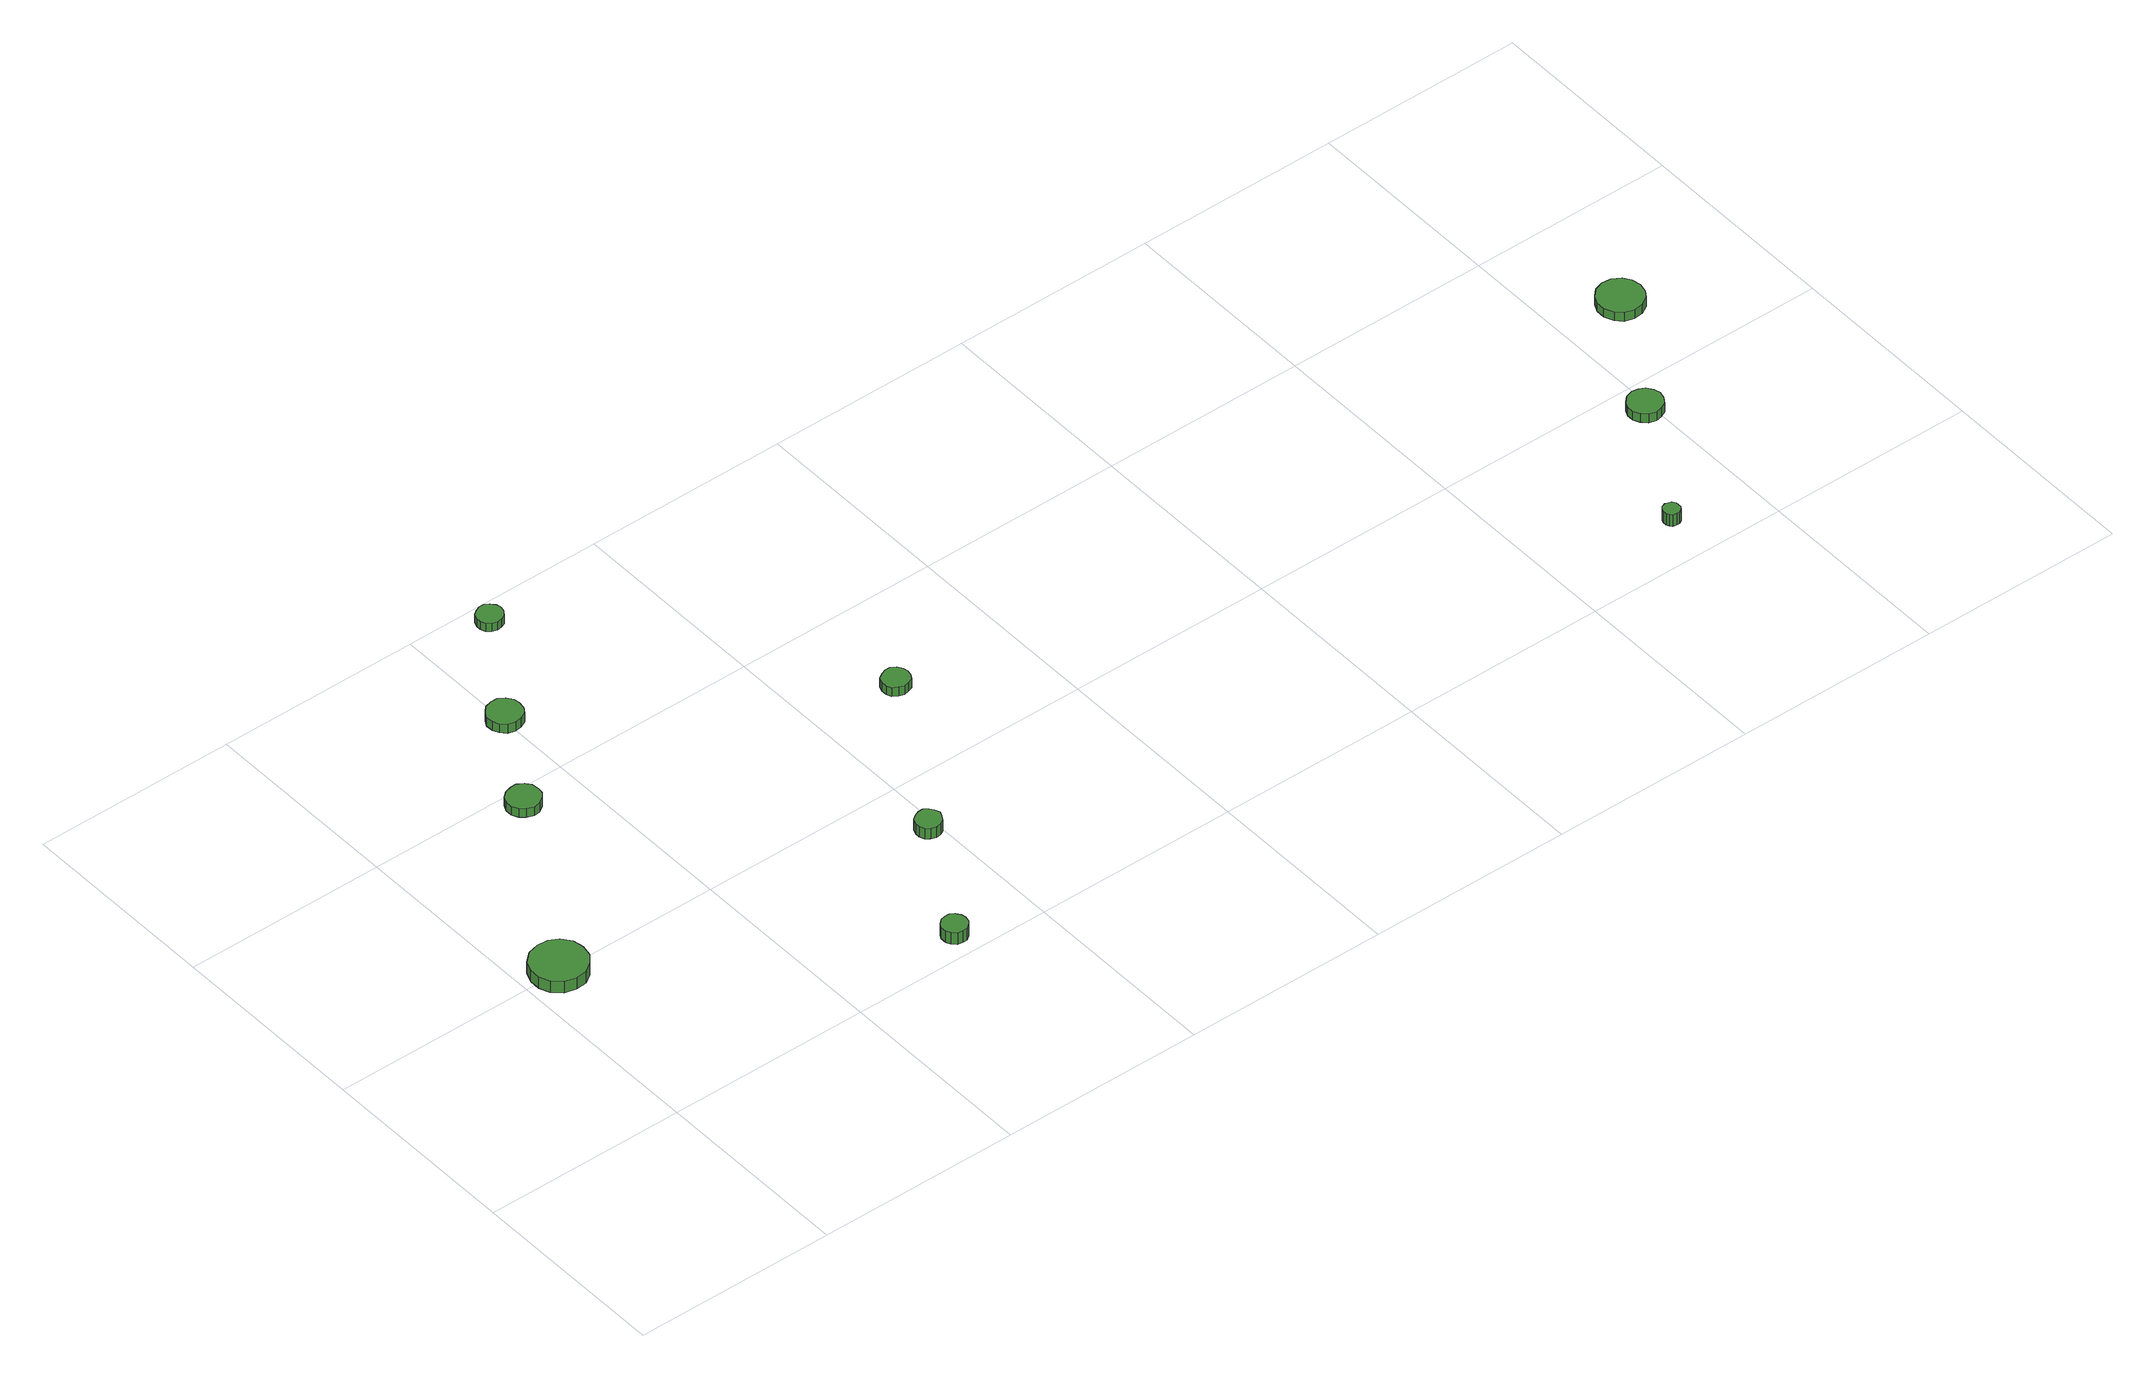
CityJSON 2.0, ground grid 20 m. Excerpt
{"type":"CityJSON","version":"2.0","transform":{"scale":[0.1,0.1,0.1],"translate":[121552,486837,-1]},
"CityObjects":{
"tree1":{"type":"SolitaryVegetationObject","attributes":{"function":"something"},"geometry":[{"type":"MultiSurface","lod":"1","boundaries":[[[0,1,2,3,4,5,6,7,8,9,10,11,12,13,14]],[[15,16,17,18,19,20,21,22,23,24,25,26,27,28,29]],[[0,29,28,1]],[[1,28,27,2]],[[2,27,26,3]],[[3,26,25,4]],[[4,25,24,5]],[[5,24,23,6]],[[6,23,22,7]],[[7,22,21,8]],[[8,21,20,9]],[[9,20,19,10]],[[10,19,18,11]],[[11,18,17,12]],[[12,17,16,13]],[[13,16,15,14]],[[14,15,29,0]]]}]},
"tree2":{"type":"SolitaryVegetationObject","attributes":{"function":"something"},"geometry":[{"type":"MultiSurface","lod":"1","boundaries":[[[30,31,32,33,34,35,36,37,38,39,40,41,42,43,44]],[[45,46,47,48,49,50,51,52,53,54,55,56,57,58,59]],[[30,59,58,31]],[[31,58,57,32]],[[32,57,56,33]],[[33,56,55,34]],[[34,55,54,35]],[[35,54,53,36]],[[36,53,52,37]],[[37,52,51,38]],[[38,51,50,39]],[[39,50,49,40]],[[40,49,48,41]],[[41,48,47,42]],[[42,47,46,43]],[[43,46,45,44]],[[44,45,59,30]]]}]},
"tree3":{"type":"SolitaryVegetationObject","attributes":{"function":"something"},"geometry":[{"type":"MultiSurface","lod":"1","boundaries":[[[60,61,62,63,64,65,66,67,68,69,70,71,72,73,74]],[[75,76,77,78,79,80,81,82,83,84,85,86,87,88,89]],[[60,89,88,61]],[[61,88,87,62]],[[62,87,86,63]],[[63,86,85,64]],[[64,85,84,65]],[[65,84,83,66]],[[66,83,82,67]],[[67,82,81,68]],[[68,81,80,69]],[[69,80,79,70]],[[70,79,78,71]],[[71,78,77,72]],[[72,77,76,73]],[[73,76,75,74]],[[74,75,89,60]]]}]},
"tree4":{"type":"SolitaryVegetationObject","attributes":{"function":"something"},"geometry":[{"type":"MultiSurface","lod":"1","boundaries":[[[90,91,92,93,94,95,96,97,98,99,100,101,102,103,104]],[[105,106,107,108,109,110,111,112,113,114,115,116,117,118,119]],[[90,119,118,91]],[[91,118,117,92]],[[92,117,116,93]],[[93,116,115,94]],[[94,115,114,95]],[[95,114,113,96]],[[96,113,112,97]],[[97,112,111,98]],[[98,111,110,99]],[[99,110,109,100]],[[100,109,108,101]],[[101,108,107,102]],[[102,107,106,103]],[[103,106,105,104]],[[104,105,119,90]]]}]},
"tree5":{"type":"SolitaryVegetationObject","attributes":{"function":"something"},"geometry":[{"type":"MultiSurface","lod":"1","boundaries":[[[120,121,122,123,124,125,126,127,128,129,130,131,132,133,134]],[[135,136,137,138,139,140,141,142,143,144,145,146,147,148,149]],[[120,149,148,121]],[[121,148,147,122]],[[122,147,146,123]],[[123,146,145,124]],[[124,145,144,125]],[[125,144,143,126]],[[126,143,142,127]],[[127,142,141,128]],[[128,141,140,129]],[[129,140,139,130]],[[130,139,138,131]],[[131,138,137,132]],[[132,137,136,133]],[[133,136,135,134]],[[134,135,149,120]]]}]},
"tree6":{"type":"SolitaryVegetationObject","attributes":{"function":"something"},"geometry":[{"type":"MultiSurface","lod":"1","boundaries":[[[150,151,152,153,154,155,156,157,158,159,160,161,162,163,164]],[[165,166,167,168,169,170,171,172,173,174,175,176,177,178,179]],[[150,179,178,151]],[[151,178,177,152]],[[152,177,176,153]],[[153,176,175,154]],[[154,175,174,155]],[[155,174,173,156]],[[156,173,172,157]],[[157,172,171,158]],[[158,171,170,159]],[[159,170,169,160]],[[160,169,168,161]],[[161,168,167,162]],[[162,167,166,163]],[[163,166,165,164]],[[164,165,179,150]]]}]},
"tree7":{"type":"SolitaryVegetationObject","attributes":{"function":"something"},"geometry":[{"type":"MultiSurface","lod":"1","boundaries":[[[180,181,182,183,184,185,186,187,188,189,190,191,192,193,194]],[[195,196,197,198,199,200,201,202,203,204,205,206,207,208,209]],[[180,209,208,181]],[[181,208,207,182]],[[182,207,206,183]],[[183,206,205,184]],[[184,205,204,185]],[[185,204,203,186]],[[186,203,202,187]],[[187,202,201,188]],[[188,201,200,189]],[[189,200,199,190]],[[190,199,198,191]],[[191,198,197,192]],[[192,197,196,193]],[[193,196,195,194]],[[194,195,209,180]]]}]},
"tree8":{"type":"SolitaryVegetationObject","attributes":{"function":"something"},"geometry":[{"type":"MultiSurface","lod":"1","boundaries":[[[210,211,212,213,214,215,216,217,218,219,220,221,222,223,224]],[[225,226,227,228,229,230,231,232,233,234,235,236,237,238,239]],[[210,239,238,211]],[[211,238,237,212]],[[212,237,236,213]],[[213,236,235,214]],[[214,235,234,215]],[[215,234,233,216]],[[216,233,232,217]],[[217,232,231,218]],[[218,231,230,219]],[[219,230,229,220]],[[220,229,228,221]],[[221,228,227,222]],[[222,227,226,223]],[[223,226,225,224]],[[224,225,239,210]]]}]},
"tree9":{"type":"SolitaryVegetationObject","attributes":{"function":"something"},"geometry":[{"type":"MultiSurface","lod":"1","boundaries":[[[240,241,242,243,244,245,246,247,248,249,250,251,252,253,254]],[[255,256,257,258,259,260,261,262,263,264,265,266,267,268,269]],[[240,269,268,241]],[[241,268,267,242]],[[242,267,266,243]],[[243,266,265,244]],[[244,265,264,245]],[[245,264,263,246]],[[246,263,262,247]],[[247,262,261,248]],[[248,261,260,249]],[[249,260,259,250]],[[250,259,258,251]],[[251,258,257,252]],[[252,257,256,253]],[[253,256,255,254]],[[254,255,269,240]]]}]},
"tree10":{"type":"SolitaryVegetationObject","attributes":{"function":"something"},"geometry":[{"type":"MultiSurface","lod":"1","boundaries":[[[270,271,272,273,274,275,276,277,278,279,280,281,282,283,284]],[[285,286,287,288,289,290,291,292,293,294,295,296,297,298,299]],[[270,299,298,271]],[[271,298,297,272]],[[272,297,296,273]],[[273,296,295,274]],[[274,295,294,275]],[[275,294,293,276]],[[276,293,292,277]],[[277,292,291,278]],[[278,291,290,279]],[[279,290,289,280]],[[280,289,288,281]],[[281,288,287,282]],[[282,287,286,283]],[[283,286,285,284]],[[284,285,299,270]]]}]}
},
"vertices":[
[61,199,21],[59,210,21],[52,219,21],[43,224,21],[32,225,21],[21,222,21],[12,214,21],[8,204,21],[8,193,21],[12,183,21],[21,175,21],[32,172,21],[43,173,21],[52,179,21],[59,188,21],[59,188,8],[52,179,8],[43,173,8],[32,172,8],[21,175,8],[12,183,8],[8,193,8],[8,204,8],[12,214,8],[21,222,8],[32,225,8],[43,224,8],[52,219,8],[59,210,8],[61,199,8],
[161,381,17],[160,388,17],[156,393,17],[150,397,17],[144,397,17],[137,395,17],[132,391,17],[129,385,17],[129,378,17],[132,372,17],[137,368,17],[144,365,17],[150,366,17],[156,370,17],[160,375,17],[160,375,7],[156,370,7],[150,366,7],[144,365,7],[137,368,7],[132,372,7],[129,378,7],[129,385,7],[132,391,7],[137,395,7],[144,397,7],[150,397,7],[156,393,7],[160,388,7],[161,381,7],
[333,22,23],[332,27,23],[329,31,23],[325,34,23],[320,34,23],[315,33,23],[311,29,23],[309,25,23],[309,19,23],[311,15,23],[315,11,23],[320,10,23],[325,10,23],[329,13,23],[332,17,23],[332,17,10],[329,13,10],[325,10,10],[320,10,10],[315,11,10],[311,15,10],[309,19,10],[309,25,10],[311,29,10],[315,33,10],[320,34,10],[325,34,10],[329,31,10],[332,27,10],[333,22,10],
[217,475,17],[216,481,17],[212,487,17],[206,491,17],[199,491,17],[192,489,17],[187,484,17],[184,478,17],[184,471,17],[187,465,17],[192,460,17],[199,458,17],[206,459,17],[212,462,17],[216,468,17],[216,468,7],[212,462,7],[206,459,7],[199,458,7],[192,460,7],[187,465,7],[184,471,7],[184,478,7],[187,484,7],[192,489,7],[199,491,7],[206,491,7],[212,487,7],[216,481,7],[217,475,7],
[403,142,19],[401,147,19],[398,151,19],[394,154,19],[389,154,19],[384,152,19],[380,149,19],[378,144,19],[378,139,19],[380,134,19],[384,131,19],[389,129,19],[394,130,19],[398,132,19],[401,137,19],[401,137,7],[398,132,7],[394,130,7],[389,129,7],[384,131,7],[380,134,7],[378,139,7],[378,144,7],[380,149,7],[384,152,7],[389,154,7],[394,154,7],[398,151,7],[401,147,7],[403,142,7],
[282,579,16],[281,584,16],[277,588,16],[273,591,16],[268,591,16],[263,589,16],[259,586,16],[257,581,16],[257,576,16],[259,571,16],[263,568,16],[268,566,16],[273,567,16],[277,569,16],[281,574,16],[281,574,7],[277,569,7],[273,567,7],[268,566,7],[263,568,7],[259,571,7],[257,576,7],[257,581,7],[259,586,7],[263,589,7],[268,591,7],[273,591,7],[277,588,7],[281,584,7],[282,579,7],
[496,299,17],[495,304,17],[492,309,17],[487,312,17],[482,312,17],[477,310,17],[472,307,17],[470,302,17],[470,296,17],[472,291,17],[477,288,17],[482,286,17],[487,287,17],[492,289,17],[495,294,17],[495,294,7],[492,289,7],[487,287,7],[482,286,7],[477,288,7],[472,291,7],[470,296,7],[470,302,7],[472,307,7],[477,310,7],[482,312,7],[487,312,7],[492,309,7],[495,304,7],[496,299,7],
[1130,48,20],[1130,51,20],[1128,54,20],[1125,55,20],[1122,56,20],[1118,55,20],[1116,52,20],[1115,49,20],[1115,46,20],[1116,43,20],[1118,41,20],[1122,40,20],[1125,40,20],[1128,42,20],[1130,45,20],[1130,45,7],[1128,42,7],[1125,40,7],[1122,40,7],[1118,41,7],[1116,43,7],[1115,46,7],[1115,49,7],[1116,52,7],[1118,55,7],[1122,56,7],[1125,55,7],[1128,54,7],[1130,51,7],[1130,48,7],
[1210,170,17],[1208,176,17],[1204,182,17],[1198,185,17],[1192,186,17],[1185,184,17],[1180,179,17],[1177,173,17],[1177,166,17],[1180,160,17],[1185,155,17],[1192,153,17],[1198,154,17],[1204,157,17],[1208,163,17],[1208,163,7],[1204,157,7],[1198,154,7],[1192,153,7],[1185,155,7],[1180,160,7],[1177,166,7],[1177,173,7],[1180,179,7],[1185,184,7],[1192,186,7],[1198,185,7],[1204,182,7],[1208,176,7],[1210,170,7],
[1284,287,16],[1282,296,16],[1277,303,16],[1269,308,16],[1260,309,16],[1251,306,16],[1245,300,16],[1241,292,16],[1241,283,16],[1245,274,16],[1251,268,16],[1260,265,16],[1269,266,16],[1277,271,16],[1282,278,16],[1282,278,6],[1277,271,6],[1269,266,6],[1260,265,6],[1251,268,6],[1245,274,6],[1241,283,6],[1241,292,6],[1245,300,6],[1251,306,6],[1260,309,6],[1269,308,6],[1277,303,6],[1282,296,6],[1284,287,6]
]}
